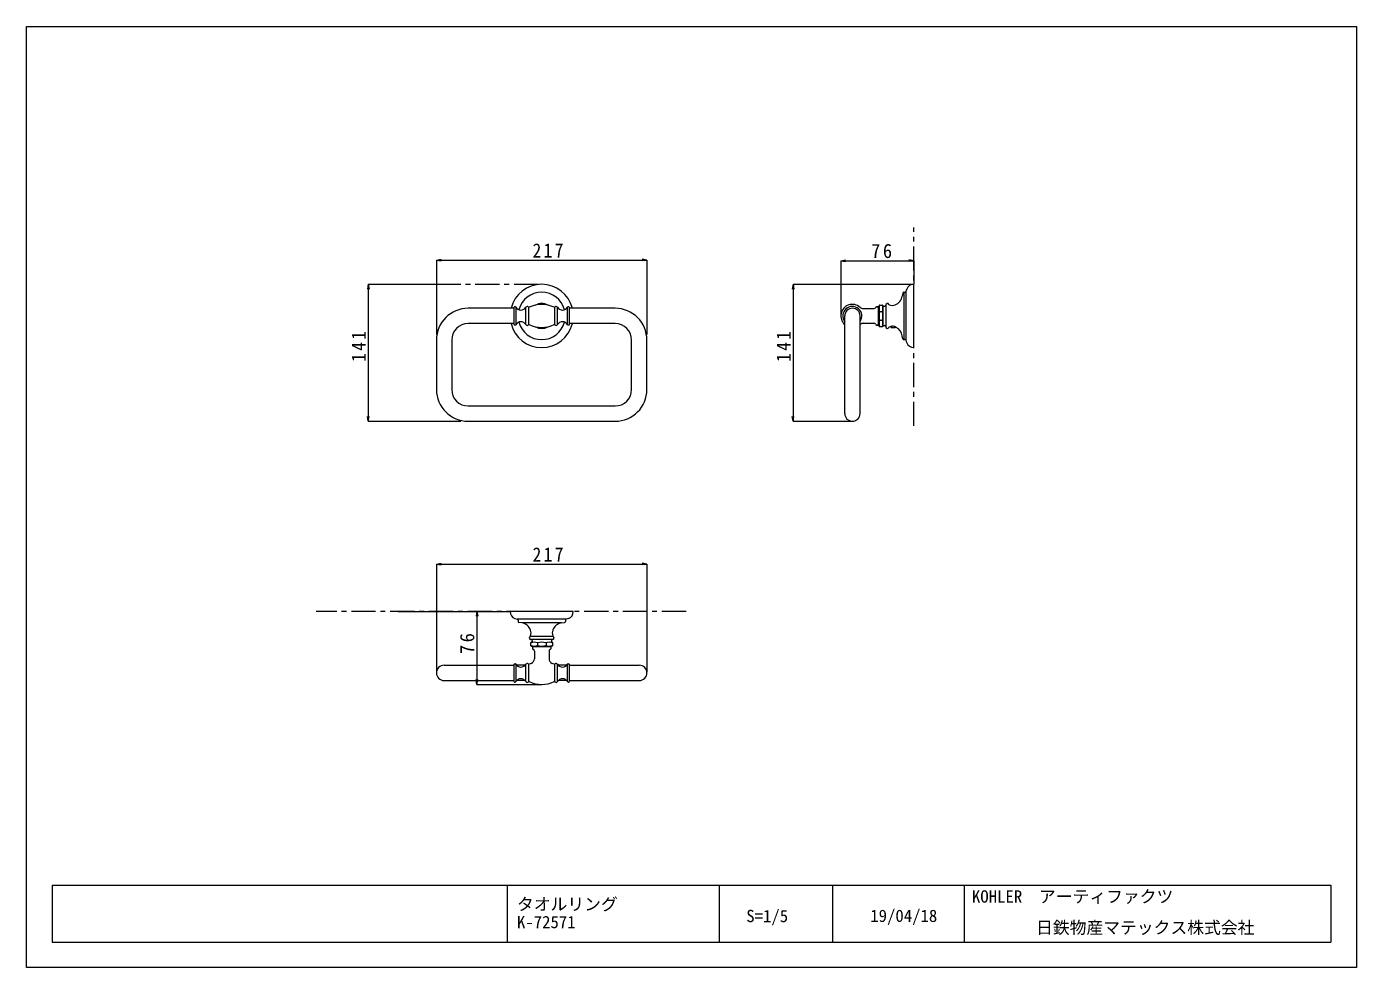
# Model space of a CAD drawing. Units: millimetres, scale not verified, with parts at other scales. Extents: x -696 to 675, y -474 to 496.
import ezdxf
from ezdxf.enums import TextEntityAlignment as Align

# ---------------------------------------------------------------- set-up
doc = ezdxf.new("R2010")
doc.units = ezdxf.units.MM
doc.header["$LTSCALE"] = 5
doc.linetypes.add('CHAIN1', pattern=[8, 5, -1, 1, -1])
for name, color, linetype, lineweight in [('0-0_0', 7, 'Continuous', 5), ('0-1_DEFPOINTS', 7, 'Continuous', 5), ('8-0_ﾚｲﾔ-128', 7, 'CHAIN1', 5), ('F-0_ﾚｲﾔ-240', 7, 'Continuous', 5)]:
    doc.layers.add(name, color=color, linetype=linetype, lineweight=lineweight)
doc.styles.add('ＭＳ ゴシック', font='')
doc.styles.get('ＭＳ ゴシック').set_extended_font_data('MS Gothic')

msp = doc.modelspace()

# ---------------------------------------------------------------- linework, layer by layer
at = {"layer": '0-0_0'}
for p, q in [((207.473, 221.051), (206.971, 217.882)), ((208.457, 221.891), (208.457, 173.071)), ((208.457, 221.891), (209.742, 221.891)), ((210.698, 222.313), (210.698, 222.608)), ((210.698, 222.46), (210.698, 172.355)), ((218.765, 164.902), (218.765, 230.061)), ((-193.47, 206.098), (-193.47, 188.862)), ((-192.118, 206.845), (-192.723, 206.845)), ((-191.476, 206.48), (-191.476, 188.479)), ((-181.068, 188.529), (-181.068, 206.431)), ((-178.276, 206.578), (-178.276, 188.381)), ((-151.277, 188.381), (-151.277, 206.578)), ((-148.484, 188.529), (-148.484, 206.431)), ((-138.076, 188.479), (-138.076, 206.48)), ((-136.829, 206.845), (-137.434, 206.845)), ((-136.082, 188.862), (-136.082, 206.098)), ((180.377, 206.847), (182.569, 206.847)), ((182.569, 206.847), (180.377, 206.847)), ((182.569, 187.839), (182.569, 207.124)), ((182.569, 207.123), (182.569, 187.84)), ((183.096, 208.321), (182.612, 207.328)), ((183.096, 208.321), (182.612, 207.328)), ((183.458, 208.541), (186.661, 208.541)), ((183.458, 208.541), (186.661, 208.541)), ((187.209, 207.958), (187.023, 208.321)), ((187.209, 207.958), (187.261, 207.868)), ((187.261, 187.095), (187.261, 207.868)), ((187.994, 207.445), (189.035, 207.445)), ((190.031, 208.82), (190.031, 186.143)), ((-193.47, 205.351), (-240.497, 205.351)), ((-89.055, 205.351), (-136.082, 205.351)), ((147.627, 96.852), (147.627, 197.481)), ((163.369, 96.852), (163.369, 197.481)), ((166.715, 205.054), (177.986, 205.054)), ((183.585, 201.899), (183.938, 201.819)), ((186.181, 201.819), (183.938, 201.819)), ((186.181, 192.729), (183.938, 192.729)), ((-193.47, 189.609), (-240.497, 189.609)), ((-192.118, 188.114), (-192.723, 188.114)), ((-136.829, 188.114), (-137.434, 188.114)), ((-89.055, 189.609), (-136.082, 189.609)), ((166.715, 189.909), (177.986, 189.909)), ((180.377, 188.116), (182.569, 188.116)), ((182.569, 188.116), (180.377, 188.116)), ((183.096, 186.642), (182.612, 187.635)), ((183.096, 186.642), (182.612, 187.635)), ((186.661, 186.422), (183.458, 186.422)), ((186.661, 186.422), (183.459, 186.422)), ((187.209, 187.005), (187.023, 186.642)), ((187.209, 187.005), (187.023, 186.642)), ((187.261, 187.095), (187.209, 187.005)), ((187.209, 187.005), (187.261, 187.095)), ((187.994, 187.518), (189.035, 187.518)), ((195.276, 186.408), (195.286, 186.419)), ((195.276, 186.322), (195.276, 186.408)), ((195.276, 186.322), (195.287, 186.31)), ((195.276, 185.611), (195.286, 185.623)), ((195.276, 185.611), (195.276, 185.568)), ((195.276, 185.568), (199.506, 185.568)), ((195.735, 186.68), (195.286, 186.419)), ((195.905, 185.982), (195.286, 185.623)), ((195.287, 186.311), (195.879, 185.967)), ((199.506, 185.568), (200.098, 185.912)), ((200.115, 185.931), (200.098, 185.912)), ((-273.276, 172.572), (-273.276, 121.759)), ((-257.534, 172.572), (-257.534, 121.759)), ((-72.018, 121.759), (-72.018, 172.572)), ((-56.276, 121.759), (-56.276, 172.572)), ((207.473, 173.912), (206.971, 177.081)), ((208.457, 173.071), (209.742, 173.071)), ((211.519, 169.932), (211.519, 169.859)), ((-240.497, 104.722), (-89.055, 104.722)), ((-240.497, 88.98), (-89.055, 88.98)), ((-132.197, -107.011), (-197.356, -107.011)), ((-192.399, -114.257), (-189.903, -115.078)), ((-139.65, -115.078), (-189.903, -115.078)), ((-189.186, -116.034), (-189.186, -117.319)), ((-185.176, -118.805), (-188.346, -118.303)), ((-144.376, -118.805), (-185.176, -118.805)), ((-144.376, -118.805), (-141.207, -118.303)), ((-140.366, -116.034), (-140.366, -117.319)), ((-137.153, -114.257), (-139.65, -115.078)), ((-152.824, -132.846), (-176.728, -132.846)), ((-153.438, -135.745), (-176.114, -135.745)), ((-174.739, -136.742), (-174.739, -137.782)), ((-154.813, -136.742), (-154.813, -137.782)), ((-175.835, -142.318), (-175.835, -139.116)), ((-175.252, -138.567), (-175.616, -138.753)), ((-175.616, -142.68), (-174.622, -143.164)), ((-175.252, -138.567), (-175.163, -138.516)), ((-174.418, -143.208), (-155.134, -143.208)), ((-174.142, -143.208), (-174.142, -145.4)), ((-172.348, -147.791), (-172.348, -155.791)), ((-169.194, -142.191), (-169.114, -141.839)), ((-169.114, -139.595), (-169.114, -141.838)), ((-160.023, -139.595), (-160.023, -141.838)), ((-157.204, -147.791), (-157.204, -155.791)), ((-155.411, -143.208), (-155.411, -145.4)), ((-153.937, -142.68), (-154.93, -143.164)), ((-154.3, -138.567), (-154.389, -138.516)), ((-154.3, -138.567), (-153.937, -138.753)), ((-153.717, -139.116), (-153.717, -142.318)), ((-265.405, -162.407), (-193.47, -162.407)), ((-193.47, -161.69), (-193.47, -178.926)), ((-192.723, -160.942), (-192.118, -160.942)), ((-191.476, -161.307), (-191.476, -179.308)), ((-181.876, -162.407), (-190.638, -162.407)), ((-181.068, -179.259), (-181.068, -161.357)), ((-178.276, -161.209), (-178.276, -179.406)), ((-151.277, -179.406), (-151.277, -161.209)), ((-148.484, -179.259), (-148.484, -161.357)), ((-138.942, -162.407), (-147.65, -162.407)), ((-138.076, -179.308), (-138.076, -161.307)), ((-137.434, -160.942), (-136.829, -160.942)), ((-136.082, -178.926), (-136.082, -161.69)), ((-136.082, -162.407), (-64.147, -162.407)), ((-265.405, -178.149), (-193.47, -178.149)), ((-181.935, -178.149), (-190.58, -178.149)), ((-139.003, -178.149), (-147.588, -178.149)), ((-136.082, -178.149), (-64.147, -178.149)), ((-192.723, -179.673), (-192.118, -179.673)), ((-137.434, -179.673), (-136.829, -179.673))]:
    msp.add_line(p, q, dxfattribs=at)
for points in [[(183.585, 208.273), (183.589, 208.287), (183.592, 208.301)], [(187.261, 207.868), (187.209, 207.958), (187.023, 208.321)], [(-175.568, -142.191), (-175.582, -142.188), (-175.596, -142.184)]]:
    msp.add_lwpolyline(points, dxfattribs=at)
for centre, radius, start, end in [((-164.776, 197.48), 32.581, 14.00928, 165.99072), ((-164.776, 197.48), 24.41, 15.20099, 164.79901), ((208.457, 220.895), 0.996, 90, 171), ((209.742, 222.888), 0.996, 270, 343.69058), ((248.947, 211.416), 39.853, 159.91189, 163.6907), ((218.612, 222.51), 7.552, 88.83624, 159.91176), ((-192.723, 206.098), 0.747, 90, 180), ((-192.118, 206.098), 0.747, 30.7727, 90), ((-186.257, 209.588), 6.074, 210.7727, 328.67878), ((-179.621, 205.55), 1.694, 37.38061, 148.67878), ((-177.88, 206.881), 0.498, 217.38061, 295.54423), ((-164.776, 179.463), 29.89, 64.45577, 115.54423), ((-164.776, 197.48), 12.853, 60.63344, 119.36656), ((-151.673, 206.881), 0.498, 244.45577, 322.61939), ((-149.931, 205.55), 1.694, 31.32122, 142.61939), ((-143.295, 209.588), 6.074, 211.32122, 329.2273), ((-137.434, 206.098), 0.747, 90, 149.2273), ((-136.829, 206.098), 0.747, 0, 90), ((155.469, 197.481), 11.873, 48.14321, 228.59515), ((155.469, 197.481), 9.764, 324.31474, 216.29762), ((166.915, 210.559), 5.509, 230.22601, 267.91671), ((177.986, 206.548), 1.494, 270, 343.7398), ((180.377, 205.851), 0.996, 90, 163.7398), ((183.067, 207.124), 0.498, 155.83206, 180), ((183.067, 207.124), 0.498, 155.83827, 180), ((183.461, 208.128), 0.413, 90.14686, 152.12128), ((193.601, 205.15), 10.491, 162.67917, 197.32423), ((183.942, 208.138), 0.403, 90.53875, 152.27107), ((183.579, 208.31), 0.0165, 326.9135, 66.02218), ((186.156, 208.112), 0.429, 29.30035, 86.66286), ((176.643, 205.176), 10.38, 342.33446, 17.66373), ((186.63, 208.08), 0.461, 31.42181, 86.29144), ((187.994, 208.292), 0.847, 210, 270), ((189.035, 208.441), 0.996, 270, 0), ((191.546, 208.82), 1.514, 23.90964, 180), ((193.841, 209.837), 0.996, 203.90964, 250.30028), ((196.528, 217.341), 8.967, 250.30028, 290.51925), ((195.655, 219.674), 11.458, 290.51925, 351), ((-240.497, 172.572), 32.779, 90, 180), ((-89.055, 172.572), 32.779, 0, 90), ((155.498, 197.481), 7.871, 0, 180), ((193.603, 189.814), 10.493, 162.68145, 197.32025), ((204.094, 197.481), 20.979, 167.84397, 192.15612), ((183.312, 193.001), 0.281, 347.01086, 13.02333), ((183.313, 201.962), 0.28, 346.95154, 13.02142), ((184.048, 193.316), 0.597, 219.31233, 259.41379), ((1060.403, -3656.77), 3956.384, 102.76047, 102.76571), ((186.072, 193.315), 0.596, 280.50777, 320.71059), ((186.806, 201.963), 0.28, 166.98206, 193.07522), ((186.811, 193.001), 0.284, 167.15208, 192.85079), ((176.794, 189.811), 10.229, 342.0739, 17.79844), ((166.027, 197.481), 20.977, 347.84303, 12.15789), ((-240.497, 172.572), 17.037, 90, 180), ((-164.776, 197.48), 32.581, 194.00928, 345.99072), ((-192.723, 188.862), 0.747, 180, 270), ((-192.118, 188.862), 0.747, 270, 329.2273), ((-186.257, 185.372), 6.074, 31.32122, 149.2273), ((-164.776, 197.48), 24.41, 195.19877, 344.80123), ((-179.621, 189.41), 1.694, 211.32122, 322.61939), ((-177.88, 188.079), 0.498, 64.45577, 142.61939), ((-164.776, 215.497), 29.89, 244.45577, 295.54423), ((-164.776, 197.48), 12.853, 240.63344, 299.36656), ((-151.673, 188.079), 0.498, 37.38061, 115.54423), ((-149.931, 189.41), 1.694, 217.38061, 328.67878), ((-143.295, 185.372), 6.074, 30.7727, 148.67878), ((-137.434, 188.862), 0.747, 210.7727, 270), ((-136.829, 188.862), 0.747, 270, 0), ((-89.055, 172.572), 17.037, 0, 90), ((166.715, 184.927), 4.982, 89.99994, 132.16872), ((177.986, 188.415), 1.494, 16.2602, 90), ((180.377, 189.112), 0.996, 196.2602, 270), ((183.067, 187.839), 0.498, 180, 204.16173), ((183.067, 187.839), 0.498, 180, 204.16794), ((183.461, 186.835), 0.413, 207.86117, 269.8571), ((183.55, 186.664), 0.0443, 323.8614, 36.09925), ((183.968, 186.867), 0.446, 210.99553, 266.15234), ((186.15, 186.87), 0.449, 273.96811, 328.83945), ((186.541, 186.653), 0.0167, 147.48547, 245.08717), ((186.666, 186.798), 0.376, 269.25575, 335.49231), ((187.994, 186.671), 0.847, 90, 150), ((187.994, 186.671), 0.847, 90, 150), ((189.035, 186.522), 0.996, 0, 90), ((191.546, 186.143), 1.514, 180, 336.09036), ((193.841, 185.126), 0.996, 109.69972, 156.09036), ((196.528, 177.622), 8.967, 98.8232, 109.69972), ((197.096, 181.939), 4.941, 69.94569, 113.16143), ((196.069, 179.351), 7.725, 54.70891, 69.37822), ((195.655, 175.289), 11.458, 9, 64.80347), ((208.457, 174.068), 0.996, 189, 270), ((209.742, 172.075), 0.996, 16.30942, 90), ((248.947, 183.547), 39.853, 196.3093, 200.08811), ((218.612, 172.452), 7.552, 200.08824, 271.16376), ((-240.497, 121.759), 32.779, 180, 270), ((-240.497, 121.759), 17.037, 180, 270), ((-89.055, 121.759), 32.779, 270, 0), ((-89.055, 121.759), 17.037, 270, 0), ((155.498, 96.852), 7.871, 180, 0), ((-189.805, -107.165), 7.552, 178.83624, 249.91176), ((-139.747, -107.165), 7.552, 290.08824, 1.16376), ((-190.183, -116.034), 0.996, 0, 73.69058), ((-188.19, -117.319), 0.996, 180, 261), ((-186.969, -130.122), 11.458, 20.51925, 81), ((-142.583, -130.122), 11.458, 99, 159.48075), ((-141.362, -117.319), 0.996, 279, 0), ((-139.37, -116.034), 0.996, 106.30942, 180), ((-176.114, -134.231), 1.514, 113.90964, 270), ((-177.132, -131.936), 0.996, 293.90964, 340.30028), ((-184.636, -129.249), 8.967, 340.30028, 20.51925), ((-175.736, -136.742), 0.996, 0, 90), ((-153.817, -136.742), 0.996, 90, 180), ((-144.916, -129.249), 8.967, 159.48075, 199.69972), ((-153.438, -134.231), 1.514, 270, 66.09036), ((-152.42, -131.936), 0.996, 199.69972, 246.09036), ((-175.433, -141.834), 0.403, 180.53875, 242.27107), ((-175.375, -139.147), 0.461, 121.42181, 176.29144), ((-175.407, -139.62), 0.429, 119.30035, 176.66286), ((-175.373, -142.286), 0.464, 184.00846, 238.43527), ((-172.47, -149.134), 10.38, 72.33446, 107.66373), ((-175.605, -142.198), 0.0165, 56.9135, 156.02218), ((-172.444, -132.176), 10.491, 252.67917, 287.32423), ((-175.586, -137.782), 0.847, 300, 0), ((-174.418, -142.71), 0.498, 245.83827, 270), ((-173.145, -145.4), 0.996, 180, 253.7398), ((-173.843, -147.791), 1.494, 0, 73.7398), ((-169.257, -138.97), 0.28, 256.98206, 283.07522), ((-169.257, -142.464), 0.28, 76.95154, 103.02142), ((-164.776, -159.749), 20.977, 77.84303, 102.15789), ((3689.475, 734.626), 3956.384, 192.76047, 192.76571), ((-164.776, -121.682), 20.979, 257.84397, 282.15612), ((-160.295, -138.966), 0.284, 257.15208, 282.85079), ((-160.295, -142.464), 0.281, 77.01086, 103.02333), ((-160.611, -141.729), 0.597, 309.31233, 349.41379), ((-157.109, -132.173), 10.493, 252.68145, 287.32025), ((-157.105, -148.983), 10.229, 72.0739, 107.79844), ((-160.61, -139.704), 0.596, 10.50777, 50.71059), ((-155.71, -147.791), 1.494, 106.2602, 180), ((-156.407, -145.4), 0.996, 286.2602, 0), ((-155.134, -142.71), 0.498, 270, 294.16794), ((-153.966, -137.782), 0.847, 180, 240), ((-153.958, -142.227), 0.0443, 53.8614, 126.09925), ((-153.948, -139.236), 0.0167, 237.48547, 335.08717), ((-154.093, -139.111), 0.376, 359.25575, 65.49231), ((-154.179, -142.285), 0.464, 301.56605, 355.99259), ((-154.164, -139.627), 0.449, 3.96811, 58.83945), ((-154.162, -141.809), 0.446, 300.99553, 356.15234), ((-265.405, -170.278), 7.871, 90, 270), ((-192.723, -161.69), 0.747, 90, 180), ((-192.118, -161.69), 0.747, 30.7727, 90), ((-186.257, -158.199), 6.074, 210.7727, 328.67878), ((-179.621, -162.238), 1.694, 37.38061, 148.67878), ((-177.88, -160.907), 0.498, 217.38061, 295.54423), ((-164.776, -188.324), 29.89, 111.09905, 115.54419), ((-177.331, -155.79), 4.983, 291.11044, 359.99152), ((-152.08, -155.694), 5.125, 181.0889, 247.80867), ((-164.776, -188.324), 29.89, 64.45581, 68.90142), ((-151.673, -160.907), 0.498, 244.45577, 322.61939), ((-149.931, -162.238), 1.694, 31.32122, 142.61939), ((-143.295, -158.199), 6.074, 211.32122, 329.2273), ((-137.434, -161.69), 0.747, 90, 149.2273), ((-136.829, -161.69), 0.747, 0, 90), ((-64.147, -170.278), 7.871, 270, 90), ((-186.257, -182.416), 6.074, 31.32122, 149.2273), ((-143.295, -182.416), 6.074, 30.7727, 148.67878), ((-192.723, -178.926), 0.747, 180, 270), ((-192.118, -178.926), 0.747, 270, 329.2273), ((-179.621, -178.378), 1.694, 211.32122, 322.61939), ((-177.88, -179.709), 0.498, 64.45577, 142.61939), ((-164.776, -152.291), 29.89, 244.45581, 295.54419), ((-151.673, -179.709), 0.498, 37.38061, 115.54423), ((-149.931, -178.378), 1.694, 217.38061, 328.67878), ((-137.434, -178.926), 0.747, 210.7727, 270), ((-136.829, -178.926), 0.747, 270, 0)]:
    msp.add_arc(centre, radius, start, end, dxfattribs=at)
at = {"layer": '0-1_DEFPOINTS'}
for p, q in [((-273.276, 255.109), (-268.352, 255.977)), ((-273.276, 255.109), (-268.352, 254.241)), ((-273.276, 255.109), (-273.276, 178.442)), ((-56.276, 255.109), (-61.2, 255.977)), ((-56.276, 255.109), (-61.2, 254.241)), ((143.595, 254.406), (148.519, 255.274)), ((143.595, 254.406), (218.765, 254.406)), ((143.595, 254.406), (148.519, 253.537)), ((143.595, 254.406), (143.595, 197.481)), ((218.765, 254.406), (213.841, 255.274)), ((218.765, 254.406), (213.841, 253.537)), ((218.765, 254.406), (218.765, 230.061)), ((-343.552, 230.061), (-344.421, 225.137)), ((-343.552, 230.061), (-343.552, 88.98)), ((-343.552, 230.061), (-342.684, 225.137)), ((-343.552, 230.061), (-273.276, 230.061)), ((94.385, 230.061), (93.516, 225.137)), ((94.385, 230.061), (94.385, 88.98)), ((94.385, 230.061), (95.253, 225.137)), ((94.385, 230.061), (218.765, 230.061)), ((-343.552, 88.98), (-344.421, 93.904)), ((-343.552, 88.98), (-342.684, 93.904)), ((-343.552, 88.98), (-273.276, 88.98)), ((94.385, 88.98), (93.516, 93.904)), ((94.385, 88.98), (95.253, 93.904)), ((94.385, 88.98), (156.132, 88.98)), ((-273.276, -58.149), (-268.352, -57.281)), ((-273.276, -58.149), (-268.352, -59.017)), ((-273.276, -58.149), (-273.276, -169.497)), ((-56.276, -58.149), (-61.2, -57.281)), ((-56.276, -58.149), (-61.2, -59.017)), ((-312.802, -107.011), (-197.356, -107.011)), ((-231.569, -107.011), (-232.437, -111.935)), ((-231.569, -107.011), (-230.7, -111.935)), ((-231.569, -107.011), (-231.569, -182.181)), ((-231.569, -182.181), (-232.437, -177.257)), ((-231.569, -182.181), (-230.7, -177.257)), ((-231.569, -182.181), (-165.089, -182.181))]:
    msp.add_line(p, q, dxfattribs=at)
at = {"layer": '0-1_DEFPOINTS', "linetype": 'CHAIN1'}
for p, q in [((-273.276, 230.061), (-165.843, 230.061)), ((-273.276, 88.98), (-246.725, 88.98))]:
    msp.add_line(p, q, dxfattribs=at)
at = {"layer": '0-1_DEFPOINTS'}
for points in [[(-273.276, 255.109), (-56.276, 255.109), (-56.276, 178.442)], [(-273.276, -58.149), (-56.276, -58.149), (-56.276, -169.497)]]:
    msp.add_lwpolyline(points, dxfattribs=at)
at = {"layer": '8-0_ﾚｲﾔ-128'}
for p, q in [((218.765, 84.137), (218.765, 288.712)), ((-15.972, -107.011), (-397.345, -107.011))]:
    msp.add_line(p, q, dxfattribs=at)
at = {"layer": 'F-0_ﾚｲﾔ-240'}
for p, q in [((-669.539, -388.912), (648.781, -388.912)), ((-669.539, -388.912), (-669.539, -447.684)), ((-200.22, -388.912), (-200.22, -447.684)), ((18.162, -388.912), (18.162, -447.684)), ((135.074, -388.912), (135.074, -447.684)), ((270.736, -388.912), (270.736, -447.684)), ((648.781, -388.912), (648.781, -447.684)), ((-669.539, -447.684), (648.781, -447.684))]:
    msp.add_line(p, q, dxfattribs=at)
msp.add_lwpolyline([(-695.751, 495.572), (675.082, 495.572), (675.082, -473.704), (-695.751, -473.704)], close=True, dxfattribs=at)

# ---------------------------------------------------------------- texts
at = {"layer": '0-1_DEFPOINTS', "char_height": 14.66, "attachment_point": 7, "style": 'ＭＳ ゴシック'}
for s, insert in [('\\T1.27;\\W0.9;217', (-174.151, 257.609)), ('\\T1.27;\\W0.95;76', (174.93, 256.906)), ('\\T1.27;\\W0.9;217', (-174.151, -55.649))]:
    msp.add_mtext(s, dxfattribs=dict(at, insert=insert))
at = {"layer": '0-1_DEFPOINTS', "char_height": 14.66, "attachment_point": 7, "rotation": 90, "style": 'ＭＳ ゴシック'}
for s, insert in [('\\T1.27;\\W0.9;141', (-346.052, 150.146)), ('\\T1.27;\\W0.9;141', (91.885, 150.146)), ('\\T1.27;\\W0.95;76', (-234.069, -150.846))]:
    msp.add_mtext(s, dxfattribs=dict(at, insert=insert))
at = {"layer": 'F-0_ﾚｲﾔ-240', "style": 'ＭＳ ゴシック'}
for s, p in [('KOHLER\u3000アーティファクツ', (278.765, -410.806)), ('タオルリング', (-190.235, -418.702)), ('K-72571', (-190.235, -437.118)), ('S=1/5', (46.121, -430.923)), ('19/04/18', (173.952, -430.712)), ('日鉄物産マテックス株式会社', (344.877, -442.855))]:
    msp.add_text(s, height=12.69, dxfattribs=at).set_placement(p, align=Align.BOTTOM_LEFT)

doc.saveas('drawing.dxf')
